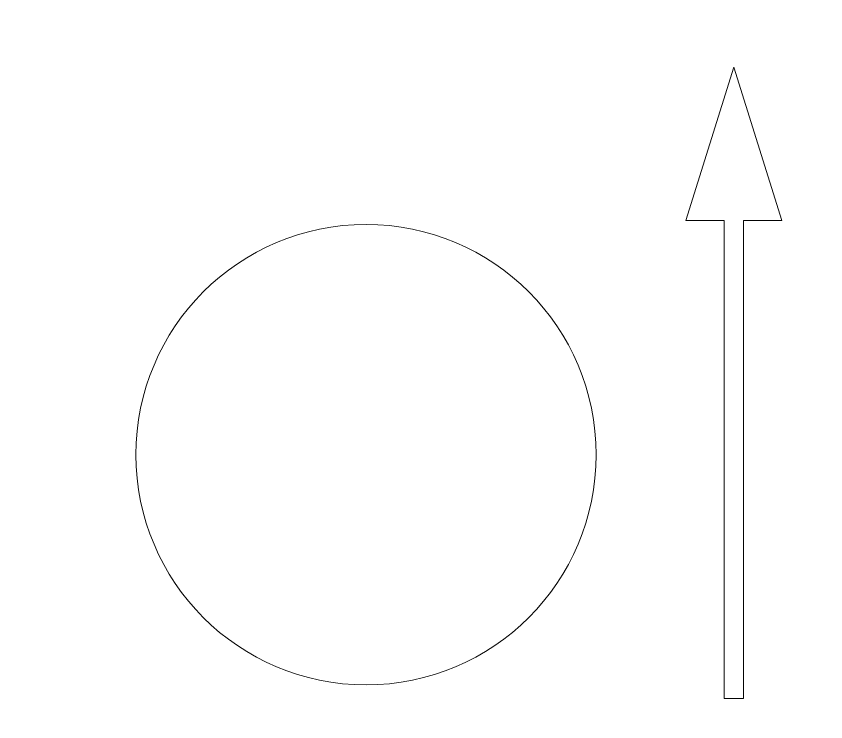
# Model space of a CAD drawing. Header units: millimetres. Extents: x -247 to 282, y -81 to 81.
# Drawn here: x -230.51 to -209.39, y 43.39 to 61.77 of the extents above; entities that cross this region are included whole.
import ezdxf

# ---------------------------------------------------------------- set-up
doc = ezdxf.new("R2010")
doc.units = ezdxf.units.MM
doc.header["$MEASUREMENT"] = 0
doc.layers.add('Indicators', color=7, linetype='Continuous')

msp = doc.modelspace()

# ---------------------------------------------------------------- linework, layer by layer
at = {"layer": 'Indicators', "color": 250, "lineweight": 9}
msp.add_ellipse((-221.3833, 50.3469), major_axis=(0, 6), ratio=1, dxfattribs=at)
msp.add_open_spline([(-245.5546, -60.675), (-245.9526, -60.6748), (-246.3343, -60.5164), (-246.6156, -60.2347), (-246.6156, -60.2347), (-246.8969, -59.9531), (-247.0548, -59.5731), (-247.0546, -59.175), (-247.0546, -59.175), (-247.0546, -59.175), (-247.0546, 59.175), (-247.0546, 59.175), (-247.0546, 59.175), (-247.0543, 59.5731), (-246.8959, 59.9547), (-246.6143, 60.236), (-246.6143, 60.236), (-246.3326, 60.5173), (-245.9526, 60.6752), (-245.5546, 60.675), (-245.5546, 60.675), (-245.5546, 60.675), (-243.0921, 60.675), (-243.0921, 60.675), (-243.0921, 60.675), (-240.9485, 60.675), (-238.9677, 61.8186), (-237.8959, 63.675), (-237.8959, 63.675), (-236.8241, 65.5314), (-236.8241, 67.8186), (-237.8959, 69.675), (-237.8959, 69.675), (-238.9677, 71.5314), (-240.9485, 72.675), (-243.0921, 72.675), (-243.0921, 72.675), (-243.0921, 72.675), (-245.5546, 72.675), (-245.5546, 72.675), (-245.5546, 72.675), (-245.9526, 72.6752), (-246.3343, 72.8336), (-246.6156, 73.1153), (-246.6156, 73.1153), (-246.8969, 73.3969), (-247.0548, 73.7769), (-247.0546, 74.175), (-247.0546, 74.175), (-247.0546, 74.175), (-247.0546, 78.6625), (-247.0546, 78.6625), (-247.0546, 78.6625), (-247.0543, 79.0606), (-246.8959, 79.4422), (-246.6143, 79.7235), (-246.6143, 79.7235), (-246.3326, 80.0048), (-245.9526, 80.1627), (-245.5546, 80.1625), (-245.5546, 80.1625), (-245.5546, 80.1625), (-104.1046, 80.1625), (-104.1046, 80.1625), (-104.1046, 80.1625), (-103.7065, 80.1622), (-103.3248, 80.0038), (-103.0435, 79.7222), (-103.0435, 79.7222), (-102.7622, 79.4405), (-102.6043, 79.0606), (-102.6046, 78.6625), (-102.6046, 78.6625), (-102.6046, 78.6625), (-102.6046, 74.175), (-102.6046, 74.175), (-102.6046, 74.175), (-102.6048, 73.7769), (-102.7632, 73.3952), (-103.0449, 73.1139), (-103.0449, 73.1139), (-103.3265, 72.8326), (-103.7065, 72.6747), (-104.1046, 72.675), (-104.1046, 72.675), (-104.1046, 72.675), (-106.5671, 72.675), (-106.5671, 72.675), (-106.5671, 72.675), (-108.7107, 72.675), (-110.6914, 71.5314), (-111.7632, 69.675), (-111.7632, 69.675), (-112.835, 67.8186), (-112.835, 65.5314), (-111.7632, 63.675), (-111.7632, 63.675), (-110.6914, 61.8186), (-108.7107, 60.675), (-106.5671, 60.675), (-106.5671, 60.675), (-106.5671, 60.675), (-104.1046, 60.675), (-104.1046, 60.675), (-104.1046, 60.675), (-103.7065, 60.6747), (-103.3248, 60.5163), (-103.0435, 60.2347), (-103.0435, 60.2347), (-102.7622, 59.953), (-102.6043, 59.5731), (-102.6046, 59.175), (-102.6046, 59.175), (-102.6046, 59.175), (-102.6046, -59.175), (-102.6046, -59.175), (-102.6046, -59.175), (-102.6048, -59.5731), (-102.7632, -59.9548), (-103.0449, -60.2361), (-103.0449, -60.2361), (-103.3265, -60.5174), (-103.7065, -60.6753), (-104.1046, -60.675), (-104.1046, -60.675), (-104.1046, -60.675), (-106.5671, -60.675), (-106.5671, -60.675), (-106.5671, -60.675), (-108.7107, -60.675), (-110.6914, -61.8186), (-111.7632, -63.675), (-111.7632, -63.675), (-112.835, -65.5314), (-112.835, -67.8186), (-111.7632, -69.675), (-111.7632, -69.675), (-110.6914, -71.5314), (-108.7107, -72.675), (-106.5671, -72.675), (-106.5671, -72.675), (-106.5671, -72.675), (-104.1046, -72.675), (-104.1046, -72.675), (-104.1046, -72.675), (-103.7065, -72.6753), (-103.3248, -72.8337), (-103.0435, -73.1153), (-103.0435, -73.1153), (-102.7622, -73.397), (-102.6043, -73.7769), (-102.6046, -74.175), (-102.6046, -74.175), (-102.6046, -74.175), (-102.6046, -78.6625), (-102.6046, -78.6625), (-102.6046, -78.6625), (-102.6048, -79.0606), (-102.7632, -79.4423), (-103.0449, -79.7236), (-103.0449, -79.7236), (-103.3265, -80.0049), (-103.7065, -80.1628), (-104.1046, -80.1625), (-104.1046, -80.1625), (-104.1046, -80.1625), (-245.5546, -80.1625), (-245.5546, -80.1625), (-245.5546, -80.1625), (-245.9526, -80.1623), (-246.3343, -80.0039), (-246.6156, -79.7222), (-246.6156, -79.7222), (-246.8969, -79.4406), (-247.0548, -79.0606), (-247.0546, -78.6625), (-247.0546, -78.6625), (-247.0546, -78.6625), (-247.0546, -74.175), (-247.0546, -74.175), (-247.0546, -74.175), (-247.0543, -73.7769), (-246.8959, -73.3953), (-246.6143, -73.114), (-246.6143, -73.114), (-246.3326, -72.8327), (-245.9526, -72.6748), (-245.5546, -72.675), (-245.5546, -72.675), (-245.5546, -72.675), (-243.0921, -72.675), (-243.0921, -72.675), (-243.0921, -72.675), (-240.9485, -72.675), (-238.9677, -71.5314), (-237.8959, -69.675), (-237.8959, -69.675), (-236.8241, -67.8186), (-236.8241, -65.5314), (-237.8959, -63.675), (-237.8959, -63.675), (-238.9677, -61.8186), (-240.9485, -60.675), (-243.0921, -60.675), (-243.0921, -60.675), (-243.0921, -60.675), (-245.5546, -60.675), (-245.5546, -60.675)], degree=3, knots=[0, 0, 0, 0, 0.0188679, 0.0188679, 0.0188679, 0.0188679, 0.0377358, 0.0377358, 0.0377358, 0.0377358, 0.0566038, 0.0566038, 0.0566038, 0.0566038, 0.0754717, 0.0754717, 0.0754717, 0.0754717, 0.0943396, 0.0943396, 0.0943396, 0.0943396, 0.1132075, 0.1132075, 0.1132075, 0.1132075, 0.1320755, 0.1320755, 0.1320755, 0.1320755, 0.1509434, 0.1509434, 0.1509434, 0.1509434, 0.1698113, 0.1698113, 0.1698113, 0.1698113, 0.1886792, 0.1886792, 0.1886792, 0.1886792, 0.2075472, 0.2075472, 0.2075472, 0.2075472, 0.2264151, 0.2264151, 0.2264151, 0.2264151, 0.245283, 0.245283, 0.245283, 0.245283, 0.2641509, 0.2641509, 0.2641509, 0.2641509, 0.2830189, 0.2830189, 0.2830189, 0.2830189, 0.3018868, 0.3018868, 0.3018868, 0.3018868, 0.3207547, 0.3207547, 0.3207547, 0.3207547, 0.3396226, 0.3396226, 0.3396226, 0.3396226, 0.3584906, 0.3584906, 0.3584906, 0.3584906, 0.3773585, 0.3773585, 0.3773585, 0.3773585, 0.3962264, 0.3962264, 0.3962264, 0.3962264, 0.4150943, 0.4150943, 0.4150943, 0.4150943, 0.4339623, 0.4339623, 0.4339623, 0.4339623, 0.4528302, 0.4528302, 0.4528302, 0.4528302, 0.4716981, 0.4716981, 0.4716981, 0.4716981, 0.490566, 0.490566, 0.490566, 0.490566, 0.509434, 0.509434, 0.509434, 0.509434, 0.5283019, 0.5283019, 0.5283019, 0.5283019, 0.5471698, 0.5471698, 0.5471698, 0.5471698, 0.5660377, 0.5660377, 0.5660377, 0.5660377, 0.5849057, 0.5849057, 0.5849057, 0.5849057, 0.6037736, 0.6037736, 0.6037736, 0.6037736, 0.6226415, 0.6226415, 0.6226415, 0.6226415, 0.6415094, 0.6415094, 0.6415094, 0.6415094, 0.6603774, 0.6603774, 0.6603774, 0.6603774, 0.6792453, 0.6792453, 0.6792453, 0.6792453, 0.6981132, 0.6981132, 0.6981132, 0.6981132, 0.7169811, 0.7169811, 0.7169811, 0.7169811, 0.7358491, 0.7358491, 0.7358491, 0.7358491, 0.754717, 0.754717, 0.754717, 0.754717, 0.7735849, 0.7735849, 0.7735849, 0.7735849, 0.7924528, 0.7924528, 0.7924528, 0.7924528, 0.8113208, 0.8113208, 0.8113208, 0.8113208, 0.8301887, 0.8301887, 0.8301887, 0.8301887, 0.8490566, 0.8490566, 0.8490566, 0.8490566, 0.8679245, 0.8679245, 0.8679245, 0.8679245, 0.8867925, 0.8867925, 0.8867925, 0.8867925, 0.9056604, 0.9056604, 0.9056604, 0.9056604, 0.9245283, 0.9245283, 0.9245283, 0.9245283, 0.9433962, 0.9433962, 0.9433962, 0.9433962, 0.9622642, 0.9622642, 0.9622642, 0.9622642, 1, 1, 1, 1], dxfattribs=at)
at = {"layer": 'Indicators', "color": 240, "lineweight": 9}
msp.add_open_spline([(-211.5444, 43.9886), (-211.5444, 43.9886), (-212.0444, 43.9886), (-212.0444, 43.9886), (-212.0444, 43.9886), (-212.0444, 43.9886), (-212.0444, 56.4461), (-212.0444, 56.4461), (-212.0444, 56.4461), (-212.0444, 56.4461), (-213.0444, 56.4461), (-213.0444, 56.4461), (-213.0444, 56.4461), (-213.0444, 56.4461), (-211.7944, 60.4461), (-211.7944, 60.4461), (-211.7944, 60.4461), (-211.7944, 60.4461), (-210.5444, 56.4461), (-210.5444, 56.4461), (-210.5444, 56.4461), (-210.5444, 56.4461), (-211.5444, 56.4461), (-211.5444, 56.4461), (-211.5444, 56.4461), (-211.5444, 56.4461), (-211.5444, 43.9886), (-211.5444, 43.9886)], degree=3, knots=[0, 0, 0, 0, 0.125, 0.125, 0.125, 0.125, 0.25, 0.25, 0.25, 0.25, 0.375, 0.375, 0.375, 0.375, 0.5, 0.5, 0.5, 0.5, 0.625, 0.625, 0.625, 0.625, 0.75, 0.75, 0.75, 0.75, 1, 1, 1, 1], dxfattribs=at)

doc.saveas('drawing.dxf')
